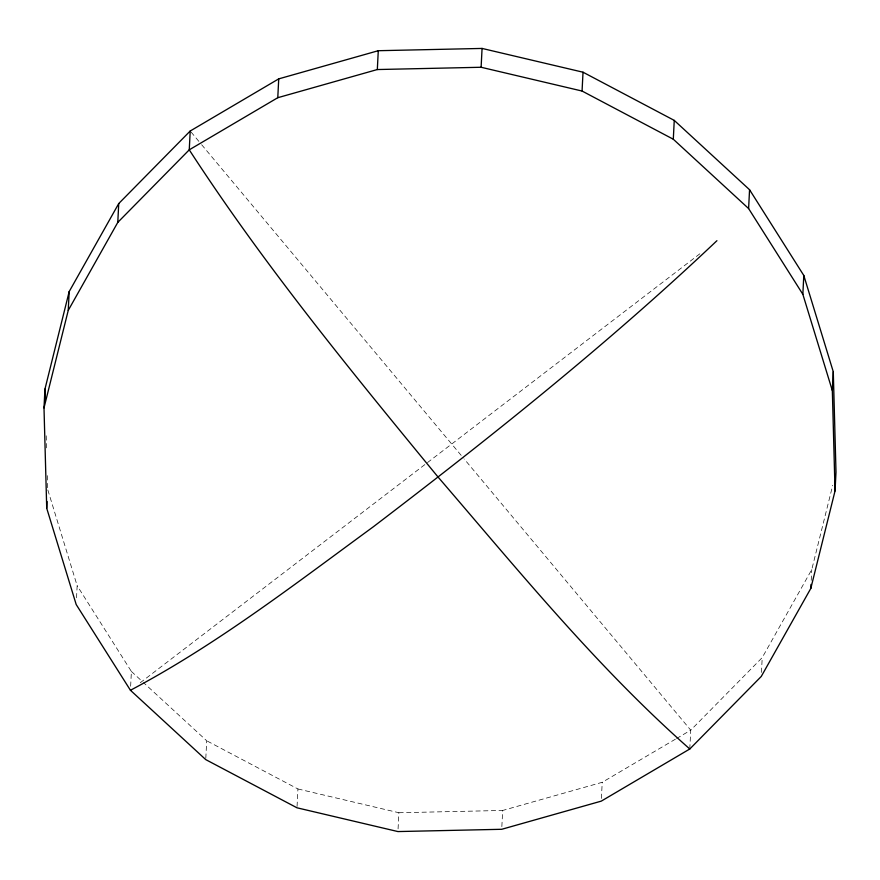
<?xml version="1.0" encoding="UTF-8"?>
<svg xmlns="http://www.w3.org/2000/svg" width="880" height="880" viewBox="0 0 880 880"><rect width="100%" height="100%" fill="white"/><g stroke="black" fill="none" stroke-linecap="round" stroke-linejoin="round"><path stroke-width="0.66" stroke-dasharray="4.4 3.3" d="M76.538 597.806L77.154 585.706L47.663 489.39M130.647 686.246L131.395 671.451L77.154 585.706M205.81 758.263L206.701 740.773L143.44 682.539M297.055 806.454L297.935 788.964L206.701 740.773M398.068 828.872L398.882 812.735L297.935 788.964M501.853 826.595L502.678 810.458L602.217 782.298L675.4 739.2M601.403 798.435L602.217 782.298M689.788 748.99L690.745 730.169L762.212 657.613L811.756 569.602L832.722 485.276M761.464 672.408L762.212 657.613M811.217 580.36L811.756 569.602M140.25 682.759L701.668 252.406M676.577 738.507L690.745 730.169L464.266 459.063M398.882 812.735L502.678 810.458M131.395 671.451L142.439 681.615M191.092 132.066L200.783 143.66M201.663 144.716L463.386 458.007M46.222 435.787L46.552 448.162M47.3 475.64L47.63 488.015"/><path stroke-width="1.32" d="M44 407.891L44.957 389.07L69.19 291.577L118.734 203.555L190.212 131.01L278.729 78.87L378.279 50.71L482.064 48.433L583.022 72.204L674.256 120.395L749.562 189.728L803.803 275.473L833.283 371.778L836 472.109L835.043 490.93L810.81 588.423L761.266 676.445L689.788 748.99L601.271 801.13L501.721 829.29L397.936 831.567L296.978 807.796L205.744 759.605L130.438 690.272L76.197 604.527L46.717 508.222L44 407.891L68.244 310.398L69.19 291.577M46.717 508.222L47.058 501.49M68.244 310.398L117.788 222.387L118.734 203.555M190.212 131.01L189.255 149.831C263.912 264.935 351.142 371.228 438.119 477.114C518.617 570.647 597.014 667.161 689.788 748.99M117.788 222.387L189.255 149.831L277.783 97.702L278.729 78.87M277.783 97.702L377.322 69.542L378.279 50.71M835.043 490.93L832.337 390.61L802.846 294.294L748.605 208.549L673.299 139.227L582.065 91.036L481.118 67.265L482.064 48.433M582.065 91.036L583.022 72.204M673.299 139.227L674.256 120.395M748.605 208.549L749.562 189.728M802.846 294.294L803.803 275.473M810.81 588.423L811.008 584.397M832.337 390.61L833.283 371.778M716.925 240.702C608.564 343.288 491.733 436.491 373.153 526.911C294.481 584.419 216.821 644.567 130.438 690.272M377.322 69.542L481.118 67.265M44.957 389.07L45.254 400.059"/></g></svg>
